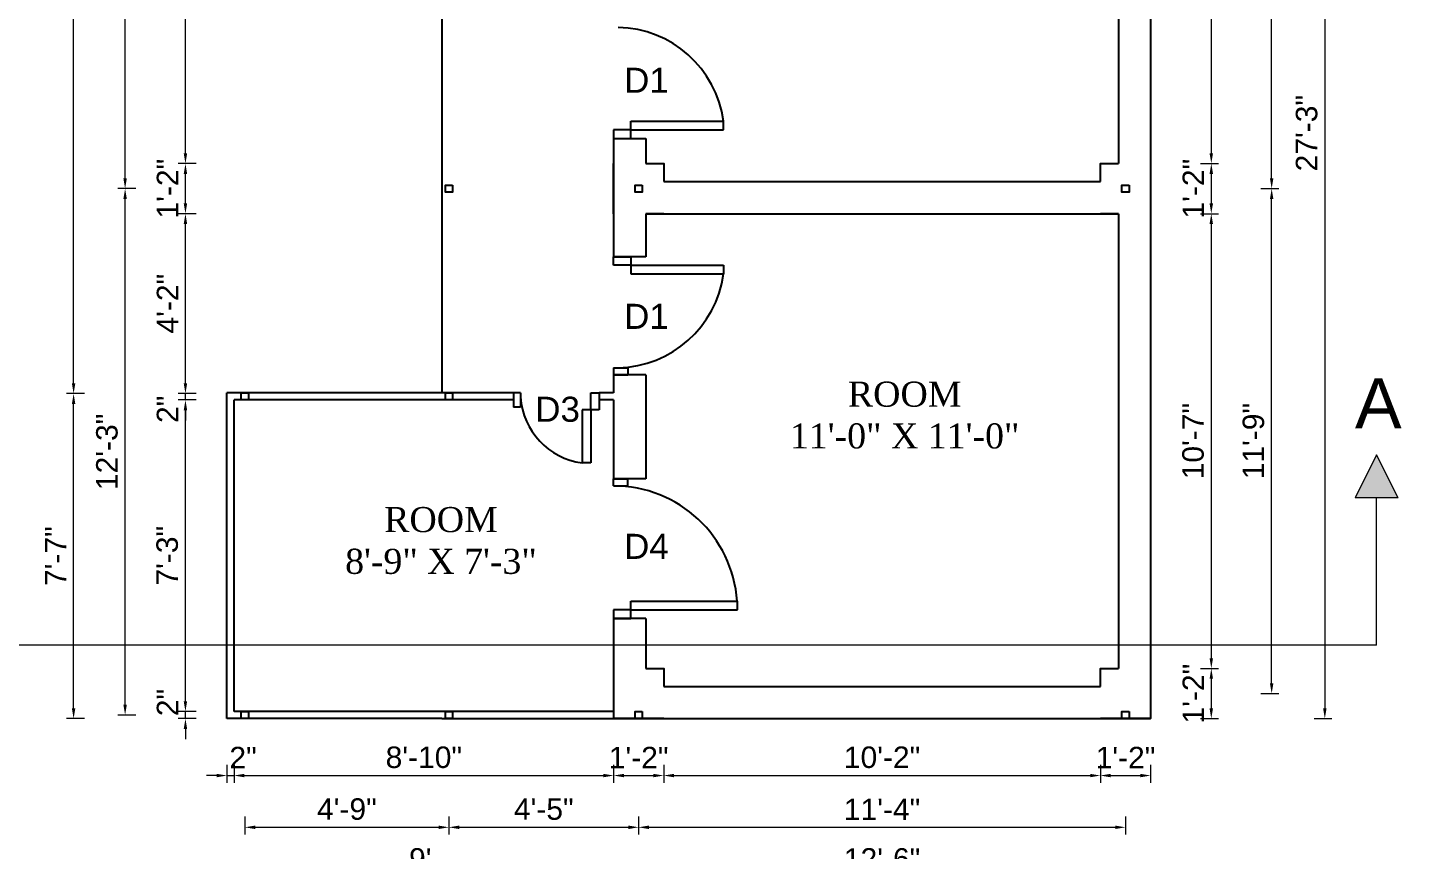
# Model space of a CAD drawing. Header units: inches. Extents: x 961 to 4138, y -14268 to -12020.
# Drawn here: x 2193.1 to 2576.9, y -12764.9 to -12535 of the extents above; entities that cross this region are included whole.
import ezdxf

# ---------------------------------------------------------------- set-up
doc = ezdxf.new("R2010")
doc.units = ezdxf.units.IN
doc.header["$LTSCALE"] = 0.5
doc.header["$MEASUREMENT"] = 0
doc.header["$PDMODE"] = 66
doc.layers.add('DIMENSION', color=5, linetype='Continuous')
doc.layers.add('steps', color=253, linetype='Continuous', lineweight=20)
doc.layers.add('truss', color=1, linetype='Continuous', lineweight=25)
doc.styles.add('Lettring Text', font='arial.ttf')
doc.styles.get("Standard").update_dxf_attribs({"font": 'arial.ttf'})
doc.dimstyles.new('Copy of Standard', dxfattribs={"dimtxt": 6, "dimasz": 2.875, "dimexe": 2, "dimexo": 4, "dimgap": 2, "dimtad": 1, "dimdec": 0, "dimrnd": 1, "dimzin": 0, "dimdsep": 46, "dimlunit": 4, "dimtxsty": 'Lettring Text', "dimcen": 0.1, "dimclrd": 7, "dimclre": 7, "dimclrt": 7, "dimazin": 0, "dimtfac": 0.645, "dimtdec": 0, "dimtmove": 1, "dimatfit": 0, "dimfxl": 3, "dimfxlon": 1, "dimtfillclr": 256, "dimtolj": 1, "dimtzin": 0, "dimlwd": -1, "dimlwe": -1, "dimarcsym": 2})

# ---------------------------------------------------------------- blocks, each defined once
blk = doc.blocks.new('*D1811')
at = {"layer": 'Defpoints', "color": 0, "ltscale": 0.5, "transparency": 16777216}
for p in [(2506.83, -12415.04), (2506.83, -12573.04), (2523.79, -12573.04)]:
    blk.add_point(p, dxfattribs=at)
at = {"layer": 'steps', "color": 7, "ltscale": 0.5, "transparency": 16777216}
for p, q in [((2520.79, -12415.04), (2525.79, -12415.04)), ((2523.79, -12417.92), (2523.79, -12570.17)), ((2520.79, -12573.04), (2525.79, -12573.04))]:
    blk.add_line(p, q, dxfattribs=at)
for points in [[(2523.31, -12417.92), (2524.27, -12417.92), (2523.79, -12415.04)], [(2523.31, -12570.17), (2524.27, -12570.17), (2523.79, -12573.04)]]:
    blk.add_solid(points, dxfattribs=at)
at = {"layer": 'steps', "color": 7, "ltscale": 0.5, "transparency": 16777216, "insert": (2518.72, -12494.04), "char_height": 6, "attachment_point": 5, "rotation": 90, "style": 'Lettring Text'}
blk.add_mtext('\\A1;13\'-2"', dxfattribs=at)
blk = doc.blocks.new('*D1812')
at = {"layer": 'Defpoints', "color": 0, "ltscale": 0.5, "transparency": 16777216}
for p in [(2506.83, -12573.04), (2506.83, -12587.04), (2523.79, -12587.04)]:
    blk.add_point(p, dxfattribs=at)
at = {"layer": 'steps', "color": 7, "ltscale": 0.5, "transparency": 16777216}
for p, q in [((2520.79, -12573.04), (2525.79, -12573.04)), ((2523.79, -12575.92), (2523.79, -12584.17)), ((2520.79, -12587.04), (2525.79, -12587.04))]:
    blk.add_line(p, q, dxfattribs=at)
for points in [[(2523.31, -12575.92), (2524.27, -12575.92), (2523.79, -12573.04)], [(2523.31, -12584.17), (2524.27, -12584.17), (2523.79, -12587.04)]]:
    blk.add_solid(points, dxfattribs=at)
at = {"layer": 'steps', "color": 7, "ltscale": 0.5, "transparency": 16777216, "insert": (2518.77, -12580.04), "char_height": 6, "attachment_point": 5, "rotation": 90, "style": 'Lettring Text'}
blk.add_mtext('\\A1;1\'-2"', dxfattribs=at)
blk = doc.blocks.new('*D1813')
at = {"layer": 'Defpoints', "color": 0, "ltscale": 0.5, "transparency": 16777216}
for p in [(2506.83, -12587.04), (2506.83, -12714.04), (2523.79, -12714.04)]:
    blk.add_point(p, dxfattribs=at)
at = {"layer": 'steps', "color": 7, "ltscale": 0.5, "transparency": 16777216}
for p, q in [((2520.79, -12587.04), (2525.79, -12587.04)), ((2523.79, -12589.92), (2523.79, -12711.17)), ((2520.79, -12714.04), (2525.79, -12714.04))]:
    blk.add_line(p, q, dxfattribs=at)
for points in [[(2523.31, -12589.92), (2524.27, -12589.92), (2523.79, -12587.04)], [(2523.31, -12711.17), (2524.27, -12711.17), (2523.79, -12714.04)]]:
    blk.add_solid(points, dxfattribs=at)
at = {"layer": 'steps', "color": 7, "ltscale": 0.5, "transparency": 16777216, "insert": (2518.72, -12650.54), "char_height": 6, "attachment_point": 5, "rotation": 90, "style": 'Lettring Text'}
blk.add_mtext('\\A1;10\'-7"', dxfattribs=at)
blk = doc.blocks.new('*D1814')
at = {"layer": 'Defpoints', "color": 0, "ltscale": 0.5, "transparency": 16777216}
for p in [(2506.83, -12714.04), (2506.83, -12728.04), (2523.79, -12728.04)]:
    blk.add_point(p, dxfattribs=at)
at = {"layer": 'steps', "color": 7, "ltscale": 0.5, "transparency": 16777216}
for p, q in [((2520.79, -12714.04), (2525.79, -12714.04)), ((2523.79, -12716.92), (2523.79, -12725.17)), ((2520.79, -12728.04), (2525.79, -12728.04))]:
    blk.add_line(p, q, dxfattribs=at)
for points in [[(2523.31, -12716.92), (2524.27, -12716.92), (2523.79, -12714.04)], [(2523.31, -12725.17), (2524.27, -12725.17), (2523.79, -12728.04)]]:
    blk.add_solid(points, dxfattribs=at)
at = {"layer": 'steps', "color": 7, "ltscale": 0.5, "transparency": 16777216, "insert": (2518.77, -12721.04), "char_height": 6, "attachment_point": 5, "rotation": 90, "style": 'Lettring Text'}
blk.add_mtext('\\A1;1\'-2"', dxfattribs=at)
blk = doc.blocks.new('*D1815')
at = {"layer": 'Defpoints', "color": 0, "ltscale": 0.5, "transparency": 16777216}
for p in [(2506.83, -12580.04), (2540.65, -12580.04), (2506.83, -12721.04)]:
    blk.add_point(p, dxfattribs=at)
at = {"layer": 'steps', "color": 7, "ltscale": 0.5, "transparency": 16777216}
for p, q in [((2537.65, -12580.04), (2542.65, -12580.04)), ((2540.65, -12718.17), (2540.65, -12582.92)), ((2537.65, -12721.04), (2542.65, -12721.04))]:
    blk.add_line(p, q, dxfattribs=at)
for points in [[(2540.17, -12582.92), (2541.13, -12582.92), (2540.65, -12580.04)], [(2540.17, -12718.17), (2541.13, -12718.17), (2540.65, -12721.04)]]:
    blk.add_solid(points, dxfattribs=at)
at = {"layer": 'steps', "color": 7, "ltscale": 0.5, "transparency": 16777216, "insert": (2535.58, -12650.54), "char_height": 6, "attachment_point": 5, "rotation": 90, "style": 'Lettring Text'}
blk.add_mtext('\\A1;11\'-9"', dxfattribs=at)
blk = doc.blocks.new('*D1816')
at = {"layer": 'Defpoints', "color": 0, "ltscale": 0.5, "transparency": 16777216}
for p in [(2506.83, -12408.04), (2540.65, -12408.04), (2506.83, -12580.04)]:
    blk.add_point(p, dxfattribs=at)
at = {"layer": 'steps', "color": 7, "ltscale": 0.5, "transparency": 16777216}
for p, q in [((2537.65, -12408.04), (2542.65, -12408.04)), ((2540.65, -12577.17), (2540.65, -12410.92)), ((2537.65, -12580.04), (2542.65, -12580.04))]:
    blk.add_line(p, q, dxfattribs=at)
for points in [[(2540.17, -12410.92), (2541.13, -12410.92), (2540.65, -12408.04)], [(2540.17, -12577.17), (2541.13, -12577.17), (2540.65, -12580.04)]]:
    blk.add_solid(points, dxfattribs=at)
at = {"layer": 'steps', "color": 7, "ltscale": 0.5, "transparency": 16777216, "insert": (2535.63, -12494.04), "char_height": 6, "attachment_point": 5, "rotation": 90, "style": 'Lettring Text'}
blk.add_mtext('\\A1;14\'-4"', dxfattribs=at)
blk = doc.blocks.new('*D1818')
at = {"layer": 'Defpoints', "color": 0, "ltscale": 0.5, "transparency": 16777216}
for p in [(2506.83, -12401.04), (2506.83, -12728.04), (2555.5, -12728.04)]:
    blk.add_point(p, dxfattribs=at)
at = {"layer": 'steps', "color": 7, "ltscale": 0.5, "transparency": 16777216}
for p, q in [((2552.5, -12401.04), (2557.5, -12401.04)), ((2555.5, -12403.92), (2555.5, -12725.17)), ((2552.5, -12728.04), (2557.5, -12728.04))]:
    blk.add_line(p, q, dxfattribs=at)
for points in [[(2555.02, -12403.92), (2555.98, -12403.92), (2555.5, -12401.04)], [(2555.02, -12725.17), (2555.98, -12725.17), (2555.5, -12728.04)]]:
    blk.add_solid(points, dxfattribs=at)
at = {"layer": 'steps', "color": 7, "ltscale": 0.5, "transparency": 16777216, "insert": (2550.44, -12564.54), "char_height": 6, "attachment_point": 5, "rotation": 90, "style": 'Lettring Text'}
blk.add_mtext('\\A1;27\'-3"', dxfattribs=at)
blk = doc.blocks.new('*D1820')
at = {"layer": 'Defpoints', "color": 0, "ltscale": 0.5, "transparency": 16777216}
for p in [(2250.83, -12726.04), (2248.83, -12728.04), (2250.83, -12743.93)]:
    blk.add_point(p, dxfattribs=at)
at = {"layer": 'steps', "color": 7, "ltscale": 0.5, "transparency": 16777216}
for p, q in [((2248.83, -12740.93), (2248.83, -12745.93)), ((2250.83, -12740.93), (2250.83, -12745.93)), ((2245.96, -12743.93), (2243.08, -12743.93)), ((2248.83, -12743.93), (2250.83, -12743.93)), ((2253.71, -12743.93), (2256.58, -12743.93))]:
    blk.add_line(p, q, dxfattribs=at)
for points in [[(2245.96, -12743.45), (2245.96, -12744.41), (2248.83, -12743.93)], [(2253.71, -12743.45), (2253.71, -12744.41), (2250.83, -12743.93)]]:
    blk.add_solid(points, dxfattribs=at)
at = {"layer": 'steps', "color": 7, "ltscale": 0.5, "transparency": 16777216, "insert": (2253.33, -12738.91), "char_height": 6, "attachment_point": 5, "style": 'Lettring Text'}
blk.add_mtext('\\A1;2"', dxfattribs=at)
blk = doc.blocks.new('*D1821')
at = {"layer": 'Defpoints', "color": 0, "ltscale": 0.5, "transparency": 16777216}
for p in [(2356.83, -12719.04), (2250.83, -12726.04), (2356.83, -12743.93)]:
    blk.add_point(p, dxfattribs=at)
at = {"layer": 'steps', "color": 7, "ltscale": 0.5, "transparency": 16777216}
for p, q in [((2250.83, -12740.93), (2250.83, -12745.93)), ((2356.83, -12740.93), (2356.83, -12745.93)), ((2253.71, -12743.93), (2353.96, -12743.93))]:
    blk.add_line(p, q, dxfattribs=at)
for points in [[(2253.71, -12743.45), (2253.71, -12744.41), (2250.83, -12743.93)], [(2353.96, -12743.45), (2353.96, -12744.41), (2356.83, -12743.93)]]:
    blk.add_solid(points, dxfattribs=at)
at = {"layer": 'steps', "color": 7, "ltscale": 0.5, "transparency": 16777216, "insert": (2303.83, -12738.86), "char_height": 6, "attachment_point": 5, "style": 'Lettring Text'}
blk.add_mtext('\\A1;8\'-10"', dxfattribs=at)
blk = doc.blocks.new('*D1822')
at = {"layer": 'Defpoints', "color": 0, "ltscale": 0.5, "transparency": 16777216}
for p in [(2356.83, -12719.04), (2370.83, -12719.04), (2370.83, -12743.93)]:
    blk.add_point(p, dxfattribs=at)
at = {"layer": 'steps', "color": 7, "ltscale": 0.5, "transparency": 16777216}
for p, q in [((2356.83, -12740.93), (2356.83, -12745.93)), ((2370.83, -12740.93), (2370.83, -12745.93)), ((2359.71, -12743.93), (2367.96, -12743.93))]:
    blk.add_line(p, q, dxfattribs=at)
for points in [[(2359.71, -12743.45), (2359.71, -12744.41), (2356.83, -12743.93)], [(2367.96, -12743.45), (2367.96, -12744.41), (2370.83, -12743.93)]]:
    blk.add_solid(points, dxfattribs=at)
at = {"layer": 'steps', "color": 7, "ltscale": 0.5, "transparency": 16777216, "insert": (2363.83, -12738.91), "char_height": 6, "attachment_point": 5, "style": 'Lettring Text'}
blk.add_mtext('\\A1;1\'-2"', dxfattribs=at)
blk = doc.blocks.new('*D1823')
at = {"layer": 'Defpoints', "color": 0, "ltscale": 0.5, "transparency": 16777216}
for p in [(2370.83, -12719.04), (2492.83, -12719.04), (2492.83, -12743.93)]:
    blk.add_point(p, dxfattribs=at)
at = {"layer": 'steps', "color": 7, "ltscale": 0.5, "transparency": 16777216}
for p, q in [((2370.83, -12740.93), (2370.83, -12745.93)), ((2492.83, -12740.93), (2492.83, -12745.93)), ((2373.71, -12743.93), (2489.96, -12743.93))]:
    blk.add_line(p, q, dxfattribs=at)
for points in [[(2373.71, -12743.45), (2373.71, -12744.41), (2370.83, -12743.93)], [(2489.96, -12743.45), (2489.96, -12744.41), (2492.83, -12743.93)]]:
    blk.add_solid(points, dxfattribs=at)
at = {"layer": 'steps', "color": 7, "ltscale": 0.5, "transparency": 16777216, "insert": (2431.83, -12738.86), "char_height": 6, "attachment_point": 5, "style": 'Lettring Text'}
blk.add_mtext('\\A1;10\'-2"', dxfattribs=at)
blk = doc.blocks.new('*D1824')
at = {"layer": 'Defpoints', "color": 0, "ltscale": 0.5, "transparency": 16777216}
for p in [(2492.83, -12719.04), (2506.83, -12719.04), (2506.83, -12743.93)]:
    blk.add_point(p, dxfattribs=at)
at = {"layer": 'steps', "color": 7, "ltscale": 0.5, "transparency": 16777216}
for p, q in [((2492.83, -12740.93), (2492.83, -12745.93)), ((2506.83, -12740.93), (2506.83, -12745.93)), ((2495.71, -12743.93), (2503.96, -12743.93))]:
    blk.add_line(p, q, dxfattribs=at)
for points in [[(2495.71, -12743.45), (2495.71, -12744.41), (2492.83, -12743.93)], [(2503.96, -12743.45), (2503.96, -12744.41), (2506.83, -12743.93)]]:
    blk.add_solid(points, dxfattribs=at)
at = {"layer": 'steps', "color": 7, "ltscale": 0.5, "transparency": 16777216, "insert": (2499.83, -12738.91), "char_height": 6, "attachment_point": 5, "style": 'Lettring Text'}
blk.add_mtext('\\A1;1\'-2"', dxfattribs=at)
blk = doc.blocks.new('*D1825')
at = {"layer": 'Defpoints', "color": 0, "ltscale": 0.5, "transparency": 16777216}
for p in [(2253.83, -12727.04), (2310.83, -12727.04), (2310.83, -12758.38)]:
    blk.add_point(p, dxfattribs=at)
at = {"layer": 'steps', "color": 7, "ltscale": 0.5, "transparency": 16777216}
for p, q in [((2253.83, -12755.38), (2253.83, -12760.38)), ((2310.83, -12755.38), (2310.83, -12760.38)), ((2256.71, -12758.38), (2307.96, -12758.38))]:
    blk.add_line(p, q, dxfattribs=at)
for points in [[(2256.71, -12757.9), (2256.71, -12758.86), (2253.83, -12758.38)], [(2307.96, -12757.9), (2307.96, -12758.86), (2310.83, -12758.38)]]:
    blk.add_solid(points, dxfattribs=at)
at = {"layer": 'steps', "color": 7, "ltscale": 0.5, "transparency": 16777216, "insert": (2282.33, -12753.32), "char_height": 6, "attachment_point": 5, "style": 'Lettring Text'}
blk.add_mtext('\\A1;4\'-9"', dxfattribs=at)
blk = doc.blocks.new('*D1826')
at = {"layer": 'Defpoints', "color": 0, "ltscale": 0.5, "transparency": 16777216}
for p in [(2310.83, -12727.04), (2363.83, -12728.04), (2363.83, -12758.38)]:
    blk.add_point(p, dxfattribs=at)
at = {"layer": 'steps', "color": 7, "ltscale": 0.5, "transparency": 16777216}
for p, q in [((2310.83, -12755.38), (2310.83, -12760.38)), ((2363.83, -12755.38), (2363.83, -12760.38)), ((2313.71, -12758.38), (2360.96, -12758.38))]:
    blk.add_line(p, q, dxfattribs=at)
for points in [[(2313.71, -12757.9), (2313.71, -12758.86), (2310.83, -12758.38)], [(2360.96, -12757.9), (2360.96, -12758.86), (2363.83, -12758.38)]]:
    blk.add_solid(points, dxfattribs=at)
at = {"layer": 'steps', "color": 7, "ltscale": 0.5, "transparency": 16777216, "insert": (2337.33, -12753.33), "char_height": 6, "attachment_point": 5, "style": 'Lettring Text'}
blk.add_mtext('\\A1;4\'-5"', dxfattribs=at)
blk = doc.blocks.new('*D1827')
at = {"layer": 'Defpoints', "color": 0, "ltscale": 0.5, "transparency": 16777216}
for p in [(2363.83, -12728.04), (2499.83, -12728.04), (2499.83, -12758.38)]:
    blk.add_point(p, dxfattribs=at)
at = {"layer": 'steps', "color": 7, "ltscale": 0.5, "transparency": 16777216}
for p, q in [((2363.83, -12755.38), (2363.83, -12760.38)), ((2499.83, -12755.38), (2499.83, -12760.38)), ((2366.71, -12758.38), (2496.96, -12758.38))]:
    blk.add_line(p, q, dxfattribs=at)
for points in [[(2366.71, -12757.9), (2366.71, -12758.86), (2363.83, -12758.38)], [(2496.96, -12757.9), (2496.96, -12758.86), (2499.83, -12758.38)]]:
    blk.add_solid(points, dxfattribs=at)
at = {"layer": 'steps', "color": 7, "ltscale": 0.5, "transparency": 16777216, "insert": (2431.83, -12753.37), "char_height": 6, "attachment_point": 5, "style": 'Lettring Text'}
blk.add_mtext('\\A1;11\'-4"', dxfattribs=at)
blk = doc.blocks.new('*D1828')
at = {"layer": 'Defpoints', "color": 0, "ltscale": 0.5, "transparency": 16777216}
for p in [(2356.83, -12719.04), (2506.83, -12728.04), (2506.83, -12772.32)]:
    blk.add_point(p, dxfattribs=at)
at = {"layer": 'steps', "color": 7, "ltscale": 0.5, "transparency": 16777216}
for p, q in [((2356.83, -12769.32), (2356.83, -12774.32)), ((2506.83, -12769.32), (2506.83, -12774.32)), ((2359.71, -12772.32), (2503.96, -12772.32))]:
    blk.add_line(p, q, dxfattribs=at)
for points in [[(2359.71, -12771.84), (2359.71, -12772.8), (2356.83, -12772.32)], [(2503.96, -12771.84), (2503.96, -12772.8), (2506.83, -12772.32)]]:
    blk.add_solid(points, dxfattribs=at)
at = {"layer": 'steps', "color": 7, "ltscale": 0.5, "transparency": 16777216, "insert": (2431.83, -12767.25), "char_height": 6, "attachment_point": 5, "style": 'Lettring Text'}
blk.add_mtext('\\A1;12\'-6"', dxfattribs=at)
blk = doc.blocks.new('*D1829')
at = {"layer": 'Defpoints', "color": 0, "ltscale": 0.5, "transparency": 16777216}
for p in [(2356.83, -12719.04), (2248.83, -12728.04), (2248.83, -12772.32)]:
    blk.add_point(p, dxfattribs=at)
at = {"layer": 'steps', "color": 7, "ltscale": 0.5, "transparency": 16777216}
for p, q in [((2248.83, -12769.32), (2248.83, -12774.32)), ((2356.83, -12769.32), (2356.83, -12774.32)), ((2353.96, -12772.32), (2251.71, -12772.32))]:
    blk.add_line(p, q, dxfattribs=at)
for points in [[(2251.71, -12771.84), (2251.71, -12772.8), (2248.83, -12772.32)], [(2353.96, -12771.84), (2353.96, -12772.8), (2356.83, -12772.32)]]:
    blk.add_solid(points, dxfattribs=at)
at = {"layer": 'steps', "color": 7, "ltscale": 0.5, "transparency": 16777216, "insert": (2302.83, -12767.25), "char_height": 6, "attachment_point": 5, "style": 'Lettring Text'}
blk.add_mtext("\\A1;9'", dxfattribs=at)
blk = doc.blocks.new('*D1830')
at = {"layer": 'Defpoints', "color": 0, "ltscale": 0.5, "transparency": 16777216}
for p in [(2237.23, -12726.04), (2250.83, -12726.04), (2248.83, -12728.04)]:
    blk.add_point(p, dxfattribs=at)
at = {"layer": 'steps', "color": 7, "ltscale": 0.5, "transparency": 16777216}
for p, q in [((2237.23, -12723.17), (2237.23, -12720.29)), ((2240.23, -12726.04), (2235.23, -12726.04)), ((2237.23, -12728.04), (2237.23, -12726.04)), ((2240.23, -12728.04), (2235.23, -12728.04)), ((2237.23, -12730.92), (2237.23, -12733.79))]:
    blk.add_line(p, q, dxfattribs=at)
for points in [[(2236.75, -12723.17), (2237.71, -12723.17), (2237.23, -12726.04)], [(2236.75, -12730.92), (2237.71, -12730.92), (2237.23, -12728.04)]]:
    blk.add_solid(points, dxfattribs=at)
at = {"layer": 'steps', "color": 7, "ltscale": 0.5, "transparency": 16777216, "insert": (2232.22, -12723.54), "char_height": 6, "attachment_point": 5, "rotation": 90, "style": 'Lettring Text'}
blk.add_mtext('\\A1;2"', dxfattribs=at)
blk = doc.blocks.new('*D1831')
at = {"layer": 'Defpoints', "color": 0, "ltscale": 0.5, "transparency": 16777216}
for p in [(2237.23, -12639.04), (2250.83, -12639.04), (2250.83, -12726.04)]:
    blk.add_point(p, dxfattribs=at)
at = {"layer": 'steps', "color": 7, "ltscale": 0.5, "transparency": 16777216}
for p, q in [((2240.23, -12639.04), (2235.23, -12639.04)), ((2237.23, -12723.17), (2237.23, -12641.92)), ((2240.23, -12726.04), (2235.23, -12726.04))]:
    blk.add_line(p, q, dxfattribs=at)
for points in [[(2236.75, -12641.92), (2237.71, -12641.92), (2237.23, -12639.04)], [(2236.75, -12723.17), (2237.71, -12723.17), (2237.23, -12726.04)]]:
    blk.add_solid(points, dxfattribs=at)
at = {"layer": 'steps', "color": 7, "ltscale": 0.5, "transparency": 16777216, "insert": (2232.16, -12682.54), "char_height": 6, "attachment_point": 5, "rotation": 90, "style": 'Lettring Text'}
blk.add_mtext('\\A1;7\'-3"', dxfattribs=at)
blk = doc.blocks.new('*D1832')
at = {"layer": 'Defpoints', "color": 0, "ltscale": 0.5, "transparency": 16777216}
for p in [(2237.23, -12637.28), (2248.83, -12637.28), (2250.83, -12639.04)]:
    blk.add_point(p, dxfattribs=at)
at = {"layer": 'steps', "color": 7, "ltscale": 0.5, "transparency": 16777216}
for p, q in [((2237.23, -12634.4), (2237.23, -12631.53)), ((2240.23, -12637.28), (2235.23, -12637.28)), ((2240.23, -12639.04), (2235.23, -12639.04)), ((2237.23, -12639.04), (2237.23, -12637.28)), ((2237.23, -12641.92), (2237.23, -12644.79))]:
    blk.add_line(p, q, dxfattribs=at)
for points in [[(2236.75, -12634.4), (2237.71, -12634.4), (2237.23, -12637.28)], [(2236.75, -12641.92), (2237.71, -12641.92), (2237.23, -12639.04)]]:
    blk.add_solid(points, dxfattribs=at)
at = {"layer": 'steps', "color": 7, "ltscale": 0.5, "transparency": 16777216, "insert": (2232.22, -12641.66), "char_height": 6, "attachment_point": 5, "rotation": 90, "style": 'Lettring Text'}
blk.add_mtext('\\A1;2"', dxfattribs=at)
blk = doc.blocks.new('*D1833')
at = {"layer": 'Defpoints', "color": 0, "ltscale": 0.5, "transparency": 16777216}
for p in [(2237.23, -12587.04), (2365.83, -12587.04), (2248.83, -12637.28)]:
    blk.add_point(p, dxfattribs=at)
at = {"layer": 'steps', "color": 7, "ltscale": 0.5, "transparency": 16777216}
for p, q in [((2240.23, -12587.04), (2235.23, -12587.04)), ((2237.23, -12634.4), (2237.23, -12589.92)), ((2240.23, -12637.28), (2235.23, -12637.28))]:
    blk.add_line(p, q, dxfattribs=at)
for points in [[(2236.75, -12589.92), (2237.71, -12589.92), (2237.23, -12587.04)], [(2236.75, -12634.4), (2237.71, -12634.4), (2237.23, -12637.28)]]:
    blk.add_solid(points, dxfattribs=at)
at = {"layer": 'steps', "color": 7, "ltscale": 0.5, "transparency": 16777216, "insert": (2232.22, -12612.16), "char_height": 6, "attachment_point": 5, "rotation": 90, "style": 'Lettring Text'}
blk.add_mtext('\\A1;4\'-2"', dxfattribs=at)
blk = doc.blocks.new('*D1834')
at = {"layer": 'Defpoints', "color": 0, "ltscale": 0.5, "transparency": 16777216}
for p in [(2237.23, -12573.04), (2365.83, -12573.04), (2365.83, -12587.04)]:
    blk.add_point(p, dxfattribs=at)
at = {"layer": 'steps', "color": 7, "ltscale": 0.5, "transparency": 16777216}
for p, q in [((2240.23, -12573.04), (2235.23, -12573.04)), ((2237.23, -12584.17), (2237.23, -12575.92)), ((2240.23, -12587.04), (2235.23, -12587.04))]:
    blk.add_line(p, q, dxfattribs=at)
for points in [[(2236.75, -12575.92), (2237.71, -12575.92), (2237.23, -12573.04)], [(2236.75, -12584.17), (2237.71, -12584.17), (2237.23, -12587.04)]]:
    blk.add_solid(points, dxfattribs=at)
at = {"layer": 'steps', "color": 7, "ltscale": 0.5, "transparency": 16777216, "insert": (2232.22, -12580.04), "char_height": 6, "attachment_point": 5, "rotation": 90, "style": 'Lettring Text'}
blk.add_mtext('\\A1;1\'-2"', dxfattribs=at)
blk = doc.blocks.new('*D1835')
at = {"layer": 'Defpoints', "color": 0, "ltscale": 0.5, "transparency": 16777216}
for p in [(2237.23, -12415.04), (2356.83, -12415.04), (2365.83, -12573.04)]:
    blk.add_point(p, dxfattribs=at)
at = {"layer": 'steps', "color": 7, "ltscale": 0.5, "transparency": 16777216}
for p, q in [((2240.23, -12415.04), (2235.23, -12415.04)), ((2237.23, -12570.17), (2237.23, -12417.92)), ((2240.23, -12573.04), (2235.23, -12573.04))]:
    blk.add_line(p, q, dxfattribs=at)
for points in [[(2236.75, -12417.92), (2237.71, -12417.92), (2237.23, -12415.04)], [(2236.75, -12570.17), (2237.71, -12570.17), (2237.23, -12573.04)]]:
    blk.add_solid(points, dxfattribs=at)
at = {"layer": 'steps', "color": 7, "ltscale": 0.5, "transparency": 16777216, "insert": (2232.16, -12494.04), "char_height": 6, "attachment_point": 5, "rotation": 90, "style": 'Lettring Text'}
blk.add_mtext('\\A1;13\'-2"', dxfattribs=at)
blk = doc.blocks.new('*D1839')
at = {"layer": 'Defpoints', "color": 0, "ltscale": 0.5, "transparency": 16777216}
for p in [(2220.38, -12580.04), (2506.83, -12580.04), (2253.83, -12727.04)]:
    blk.add_point(p, dxfattribs=at)
at = {"layer": 'steps', "color": 7, "ltscale": 0.5, "transparency": 16777216}
for p, q in [((2223.38, -12580.04), (2218.38, -12580.04)), ((2220.38, -12724.17), (2220.38, -12582.92)), ((2223.38, -12727.04), (2218.38, -12727.04))]:
    blk.add_line(p, q, dxfattribs=at)
for points in [[(2219.9, -12582.92), (2220.86, -12582.92), (2220.38, -12580.04)], [(2219.9, -12724.17), (2220.86, -12724.17), (2220.38, -12727.04)]]:
    blk.add_solid(points, dxfattribs=at)
at = {"layer": 'steps', "color": 7, "ltscale": 0.5, "transparency": 16777216, "insert": (2215.32, -12653.54), "char_height": 6, "attachment_point": 5, "rotation": 90, "style": 'Lettring Text'}
blk.add_mtext('\\A1;12\'-3"', dxfattribs=at)
blk = doc.blocks.new('*D1840')
at = {"layer": 'Defpoints', "color": 0, "ltscale": 0.5, "transparency": 16777216}
for p in [(2220.38, -12408.04), (2356.83, -12408.04), (2506.83, -12580.04)]:
    blk.add_point(p, dxfattribs=at)
at = {"layer": 'steps', "color": 7, "ltscale": 0.5, "transparency": 16777216}
for p, q in [((2223.38, -12408.04), (2218.38, -12408.04)), ((2220.38, -12577.17), (2220.38, -12410.92)), ((2223.38, -12580.04), (2218.38, -12580.04))]:
    blk.add_line(p, q, dxfattribs=at)
for points in [[(2219.9, -12410.92), (2220.86, -12410.92), (2220.38, -12408.04)], [(2219.9, -12577.17), (2220.86, -12577.17), (2220.38, -12580.04)]]:
    blk.add_solid(points, dxfattribs=at)
at = {"layer": 'steps', "color": 7, "ltscale": 0.5, "transparency": 16777216, "insert": (2215.37, -12494.04), "char_height": 6, "attachment_point": 5, "rotation": 90, "style": 'Lettring Text'}
blk.add_mtext('\\A1;14\'-4"', dxfattribs=at)
blk = doc.blocks.new('*D1842')
at = {"layer": 'Defpoints', "color": 0, "ltscale": 0.5, "transparency": 16777216}
for p in [(2205.99, -12637.28), (2248.83, -12637.28), (2248.83, -12728.04)]:
    blk.add_point(p, dxfattribs=at)
at = {"layer": 'steps', "color": 7, "ltscale": 0.5, "transparency": 16777216}
for p, q in [((2208.99, -12637.28), (2203.99, -12637.28)), ((2205.99, -12725.17), (2205.99, -12640.15)), ((2208.99, -12728.04), (2203.99, -12728.04))]:
    blk.add_line(p, q, dxfattribs=at)
for points in [[(2205.51, -12640.15), (2206.47, -12640.15), (2205.99, -12637.28)], [(2205.51, -12725.17), (2206.47, -12725.17), (2205.99, -12728.04)]]:
    blk.add_solid(points, dxfattribs=at)
at = {"layer": 'steps', "color": 7, "ltscale": 0.5, "transparency": 16777216, "insert": (2200.99, -12682.66), "char_height": 6, "attachment_point": 5, "rotation": 90, "style": 'Lettring Text'}
blk.add_mtext('\\A1;7\'-7"', dxfattribs=at)
blk = doc.blocks.new('*D1843')
at = {"layer": 'Defpoints', "color": 0, "ltscale": 0.5, "transparency": 16777216}
for p in [(2205.99, -12401.04), (2308.83, -12401.04), (2248.83, -12637.28)]:
    blk.add_point(p, dxfattribs=at)
at = {"layer": 'steps', "color": 7, "ltscale": 0.5, "transparency": 16777216}
for p, q in [((2208.99, -12401.04), (2203.99, -12401.04)), ((2205.99, -12634.4), (2205.99, -12403.92)), ((2208.99, -12637.28), (2203.99, -12637.28))]:
    blk.add_line(p, q, dxfattribs=at)
for points in [[(2205.51, -12403.92), (2206.47, -12403.92), (2205.99, -12401.04)], [(2205.51, -12634.4), (2206.47, -12634.4), (2205.99, -12637.28)]]:
    blk.add_solid(points, dxfattribs=at)
at = {"layer": 'steps', "color": 7, "ltscale": 0.5, "transparency": 16777216, "insert": (2200.93, -12519.16), "char_height": 6, "attachment_point": 5, "rotation": 90, "style": 'Lettring Text'}
blk.add_mtext('\\A1;19\'-8"', dxfattribs=at)

msp = doc.modelspace()

# ---------------------------------------------------------------- hatches: boundary and pattern name
at = {"linetype": 'ByBlock', "lineweight": 5}
msp.add_hatch(color=7, dxfattribs=at).paths.add_polyline_path([(2569.98, -12654.38), (2575.98, -12666.38), (2563.98, -12666.38)])

# ---------------------------------------------------------------- linework, layer by layer
at = {"color": 242, "ltscale": 0.5, "true_color": 0xcd2027}
for p, q in [((2308.83, -12401.04), (2308.83, -12637.04)), ((2506.83, -12401.04), (2506.83, -12728.04)), ((2497.83, -12415.04), (2497.83, -12573.04)), ((2356.83, -12566.04), (2356.83, -12599.04)), ((2365.83, -12566.04), (2365.83, -12573.04)), ((2365.83, -12587.04), (2365.83, -12599.04)), ((2497.83, -12587.04), (2497.83, -12714.04)), ((2356.83, -12632.04), (2356.83, -12637.04)), ((2365.83, -12632.04), (2365.83, -12661.04)), ((2356.83, -12639.04), (2356.83, -12661.04)), ((2356.83, -12700.04), (2356.83, -12728.04)), ((2365.83, -12700.04), (2365.83, -12714.04))]:
    msp.add_line(p, q, dxfattribs=at)
at = {"ltscale": 0.5}
for p, q in [((2356.83, -12566.04), (2365.83, -12566.04)), ((2370.83, -12578.04), (2492.83, -12578.04)), ((2365.83, -12587.04), (2497.83, -12587.04)), ((2365.83, -12599.04), (2356.83, -12599.04)), ((2365.83, -12632.04), (2356.83, -12632.04)), ((2328.83, -12637.04), (2248.83, -12637.04)), ((2248.83, -12728.04), (2248.83, -12637.04)), ((2328.83, -12639.04), (2250.83, -12639.04)), ((2250.83, -12726.04), (2250.83, -12639.04)), ((2328.83, -12637.04), (2328.83, -12639.04)), ((2356.83, -12637.04), (2352.83, -12637.04)), ((2352.83, -12637.04), (2352.83, -12639.04)), ((2356.83, -12639.04), (2352.83, -12639.04)), ((2365.83, -12661.04), (2356.83, -12661.04)), ((2365.83, -12700.04), (2356.83, -12700.04)), ((2370.83, -12719.04), (2492.83, -12719.04)), ((2356.83, -12726.04), (2250.83, -12726.04)), ((2308.83, -12728.04), (2248.83, -12728.04)), ((2308.83, -12728.04), (2506.83, -12728.04))]:
    msp.add_line(p, q, dxfattribs=at)
at = {"color": 7, "linetype": 'ByBlock', "lineweight": 5}
for p, q in [((2569.98, -12654.38), (2563.98, -12666.38)), ((2575.98, -12666.38), (2569.98, -12654.38)), ((2575.98, -12666.38), (2563.98, -12666.38)), ((2569.98, -12707.55), (2569.98, -12666.38)), ((2569.98, -12707.55), (2179.36, -12707.55))]:
    msp.add_line(p, q, dxfattribs=at)
at = {"ltscale": 0.5}
for points in [[(2356.83, -12587.04), (2356.83, -12573.04)], [(2365.83, -12573.04), (2370.83, -12573.04), (2370.83, -12578.04)], [(2492.83, -12578.04), (2492.83, -12573.04), (2497.83, -12573.04)], [(2506.83, -12573.04), (2506.83, -12587.04)], [(2370.83, -12587.04), (2365.83, -12587.04)], [(2497.83, -12587.04), (2492.83, -12587.04)], [(2365.83, -12714.04), (2370.83, -12714.04), (2370.83, -12719.04)], [(2492.83, -12719.04), (2492.83, -12714.04), (2497.83, -12714.04)], [(2506.83, -12714.04), (2506.83, -12728.04), (2492.83, -12728.04)], [(2370.83, -12728.04), (2370.83, -12728.04), (2356.83, -12728.04)]]:
    msp.add_lwpolyline(points, dxfattribs=at)
for points in [[(2311.83, -12579.04), (2311.83, -12581.04), (2309.83, -12581.04), (2309.83, -12579.04)], [(2364.83, -12579.04), (2364.83, -12581.04), (2362.83, -12581.04), (2362.83, -12579.04)], [(2500.83, -12579.04), (2500.83, -12581.04), (2498.83, -12581.04), (2498.83, -12579.04)], [(2254.83, -12637.04), (2254.83, -12639.04), (2252.83, -12639.04), (2252.83, -12637.04)], [(2311.83, -12637.04), (2311.83, -12639.04), (2309.83, -12639.04), (2309.83, -12637.04)], [(2254.83, -12726.04), (2254.83, -12728.04), (2252.83, -12728.04), (2252.83, -12726.04)], [(2311.83, -12726.04), (2311.83, -12728.04), (2309.83, -12728.04), (2309.83, -12726.04)], [(2364.83, -12726.04), (2364.83, -12728.04), (2362.83, -12728.04), (2362.83, -12726.04)], [(2500.83, -12726.04), (2500.83, -12728.04), (2498.83, -12728.04), (2498.83, -12726.04)]]:
    msp.add_lwpolyline(points, close=True, dxfattribs=at)
at = {"layer": 'DIMENSION', "ltscale": 7}
for p, q in [((2361.63, -12561.24), (2387.51, -12561.24)), ((2361.63, -12563.64), (2361.63, -12561.24)), ((2387.51, -12563.64), (2387.51, -12561.24)), ((2361.63, -12563.64), (2356.83, -12563.64)), ((2356.83, -12563.64), (2356.83, -12566.04)), ((2356.83, -12566.04), (2361.63, -12566.04)), ((2361.63, -12563.64), (2387.51, -12563.64)), ((2361.63, -12566.04), (2361.63, -12563.64)), ((2356.83, -12601.44), (2356.83, -12599.04)), ((2356.83, -12599.04), (2361.63, -12599.04)), ((2361.63, -12599.04), (2361.63, -12601.44)), ((2361.63, -12601.44), (2356.83, -12601.44)), ((2361.63, -12601.44), (2387.51, -12601.44)), ((2361.63, -12601.44), (2361.63, -12603.84)), ((2361.63, -12603.84), (2387.51, -12603.84)), ((2387.51, -12601.44), (2387.51, -12603.84)), ((2356.83, -12630.04), (2360.83, -12630.04)), ((2356.83, -12630.04), (2356.83, -12632.04)), ((2360.83, -12630.04), (2360.83, -12632.04)), ((2356.83, -12632.04), (2360.83, -12632.04)), ((2328.83, -12637.04), (2328.83, -12641.04)), ((2330.83, -12637.04), (2328.83, -12637.04)), ((2330.83, -12637.04), (2330.83, -12641.04)), ((2350.43, -12641.84), (2350.43, -12637.04)), ((2350.43, -12637.04), (2352.83, -12637.04)), ((2352.83, -12637.04), (2352.83, -12641.84)), ((2330.83, -12641.04), (2328.83, -12641.04)), ((2348.03, -12641.84), (2348.03, -12656.64)), ((2350.43, -12641.84), (2348.03, -12641.84)), ((2350.43, -12641.84), (2350.43, -12656.64)), ((2352.83, -12641.84), (2350.43, -12641.84)), ((2350.43, -12656.64), (2348.03, -12656.64)), ((2356.83, -12661.04), (2360.83, -12661.04)), ((2356.83, -12663.04), (2356.83, -12661.04)), ((2360.83, -12663.04), (2360.83, -12661.04)), ((2356.83, -12663.04), (2360.83, -12663.04)), ((2361.63, -12695.24), (2391.35, -12695.24)), ((2361.63, -12697.64), (2361.63, -12695.24)), ((2391.43, -12697.64), (2391.43, -12695.24)), ((2361.63, -12697.64), (2356.83, -12697.64)), ((2356.83, -12697.64), (2356.83, -12700.04)), ((2356.83, -12700.04), (2361.63, -12700.04)), ((2361.63, -12697.64), (2391.43, -12697.64)), ((2361.63, -12700.04), (2361.63, -12697.64))]:
    msp.add_line(p, q, dxfattribs=at)
for centre, radius, start, end in [((2357.57, -12565.24), 30.21, 7.6166, 88.9643), ((2357.57, -12599.84), 30.21, 271.0357, 352.3834), ((2350.79, -12636.81), 20.02, 184.3111, 262.0745), ((2356.83, -12697.64), 34.6, 3.9775, 90)]:
    msp.add_arc(centre, radius, start, end, dxfattribs=at)
at = {"layer": 'truss', "ltscale": 7}
for p, q in [((2356.83, -12563.64), (2356.83, -12566.04)), ((2356.83, -12566.04), (2360.83, -12566.04)), ((2356.83, -12599.04), (2360.83, -12599.04)), ((2356.83, -12601.44), (2356.83, -12599.04)), ((2350.43, -12637.04), (2352.83, -12637.04)), ((2352.83, -12637.04), (2352.83, -12641.04)), ((2356.83, -12697.64), (2356.83, -12700.04)), ((2356.83, -12700.04), (2360.83, -12700.04))]:
    msp.add_line(p, q, dxfattribs=at)

# ---------------------------------------------------------------- texts
at = {"color": 7, "linetype": 'ByBlock', "lineweight": 5, "insert": (2576.96, -12632.98), "char_height": 14, "width": 26.5803, "attachment_point": 3}
msp.add_mtext('A', dxfattribs=at)
at = {"layer": 'steps', "color": 7, "ltscale": 0.3, "char_height": 7}
for s, insert, attachment_point in [('{\\W1;D1}', (2366.01, -12553.27), 8), ('{\\W1;D1}', (2366.01, -12612.2), 2), ('D3', (2341.18, -12638.14), 2), ('D4', (2366.01, -12683.43), 8)]:
    msp.add_mtext_dynamic_manual_height_columns(s, width=18.6213, gutter_width=40, heights=[0], dxfattribs=dict(at, insert=insert, attachment_point=attachment_point))
at = {"layer": 'steps', "color": 7, "ltscale": 0.3, "char_height": 7, "width": 70.3269, "attachment_point": 2}
for s, insert in [('{\\fTimes New Roman|b0|i0|c0|p18;ROOM \\P11\'-0" X 11\'-0"}', (2438.14, -12633.92)), ('{\\fTimes New Roman|b0|i0|c0|p18;ROOM \\P8\'-9" X 7\'-3"}', (2308.61, -12668.94))]:
    msp.add_mtext(s, dxfattribs=dict(at, insert=insert))

# ---------------------------------------------------------------- dimensions: what is measured, and where the dimension line sits
at = {"layer": 'steps', "ltscale": 0.5}
for base, p1, p2, picture, middle in [((2205.99, -12401.04), (2248.83, -12637.28), (2308.83, -12401.04), '*D1843', (2200.93, -12519.16)), ((2555.5, -12728.04), (2506.83, -12401.04), (2506.83, -12728.04), '*D1818', (2550.44, -12564.54)), ((2220.38, -12408.04), (2506.83, -12580.04), (2356.83, -12408.04), '*D1840', (2215.37, -12494.04)), ((2540.65, -12408.04), (2506.83, -12580.04), (2506.83, -12408.04), '*D1816', (2535.63, -12494.04)), ((2237.23, -12415.04), (2365.83, -12573.04), (2356.83, -12415.04), '*D1835', (2232.16, -12494.04)), ((2523.79, -12573.04), (2506.83, -12415.04), (2506.83, -12573.04), '*D1811', (2518.72, -12494.04)), ((2220.38, -12580.04), (2253.83, -12727.04), (2506.83, -12580.04), '*D1839', (2215.32, -12653.54)), ((2540.65, -12580.04), (2506.83, -12721.04), (2506.83, -12580.04), '*D1815', (2535.58, -12650.54)), ((2237.23, -12587.04), (2248.83, -12637.28), (2365.83, -12587.04), '*D1833', (2232.22, -12612.16)), ((2523.79, -12714.04), (2506.83, -12587.04), (2506.83, -12714.04), '*D1813', (2518.72, -12650.54)), ((2205.99, -12637.28), (2248.83, -12728.04), (2248.83, -12637.28), '*D1842', (2200.99, -12682.66)), ((2237.23, -12639.04), (2250.83, -12726.04), (2250.83, -12639.04), '*D1831', (2232.16, -12682.54))]:
    dim = msp.add_linear_dim(base=base, p1=p1, p2=p2, angle=90, dimstyle='Copy of Standard', dxfattribs=at)
    dim.commit()
    dim.dimension.update_dxf_attribs({"geometry": picture, "text_midpoint": middle})
for base, p1, p2, picture, middle in [((2237.23, -12573.04), (2365.83, -12587.04), (2365.83, -12573.04), '*D1834', (2237.23, -12580.04)), ((2523.79, -12587.04), (2506.83, -12573.04), (2506.83, -12587.04), '*D1812', (2523.79, -12580.04)), ((2237.23, -12637.28), (2250.83, -12639.04), (2248.83, -12637.28), '*D1832', (2237.23, -12641.66)), ((2523.79, -12728.04), (2506.83, -12714.04), (2506.83, -12728.04), '*D1814', (2523.79, -12721.04)), ((2237.23, -12726.04), (2248.83, -12728.04), (2250.83, -12726.04), '*D1830', (2237.23, -12723.54))]:
    dim = msp.add_linear_dim(base=base, p1=p1, p2=p2, angle=90, dimstyle='Copy of Standard', dxfattribs=at)
    dim.commit()
    dim.dimension.update_dxf_attribs({"geometry": picture, "text_midpoint": middle, "dimtype": 160})
for base, p1, p2, picture, middle in [((2248.83, -12772.32), (2356.83, -12719.04), (2248.83, -12728.04), '*D1829', (2302.83, -12767.25)), ((2356.83, -12743.93), (2250.83, -12726.04), (2356.83, -12719.04), '*D1821', (2303.83, -12738.86)), ((2506.83, -12772.32), (2356.83, -12719.04), (2506.83, -12728.04), '*D1828', (2431.83, -12767.25)), ((2492.83, -12743.93), (2370.83, -12719.04), (2492.83, -12719.04), '*D1823', (2431.83, -12738.86)), ((2310.83, -12758.38), (2253.83, -12727.04), (2310.83, -12727.04), '*D1825', (2282.33, -12753.32)), ((2363.83, -12758.38), (2310.83, -12727.04), (2363.83, -12728.04), '*D1826', (2337.33, -12753.33)), ((2499.83, -12758.38), (2363.83, -12728.04), (2499.83, -12728.04), '*D1827', (2431.83, -12753.37))]:
    dim = msp.add_linear_dim(base=base, p1=p1, p2=p2, dimstyle='Copy of Standard', dxfattribs=at)
    dim.commit()
    dim.dimension.update_dxf_attribs({"geometry": picture, "text_midpoint": middle})
for base, p1, p2, picture, middle in [((2370.83, -12743.93), (2356.83, -12719.04), (2370.83, -12719.04), '*D1822', (2363.83, -12743.93)), ((2506.83, -12743.93), (2492.83, -12719.04), (2506.83, -12719.04), '*D1824', (2499.83, -12743.93)), ((2250.83, -12743.93), (2248.83, -12728.04), (2250.83, -12726.04), '*D1820', (2253.33, -12743.93))]:
    dim = msp.add_linear_dim(base=base, p1=p1, p2=p2, dimstyle='Copy of Standard', dxfattribs=at)
    dim.commit()
    dim.dimension.update_dxf_attribs({"geometry": picture, "text_midpoint": middle, "dimtype": 160})

doc.saveas('drawing.dxf')
